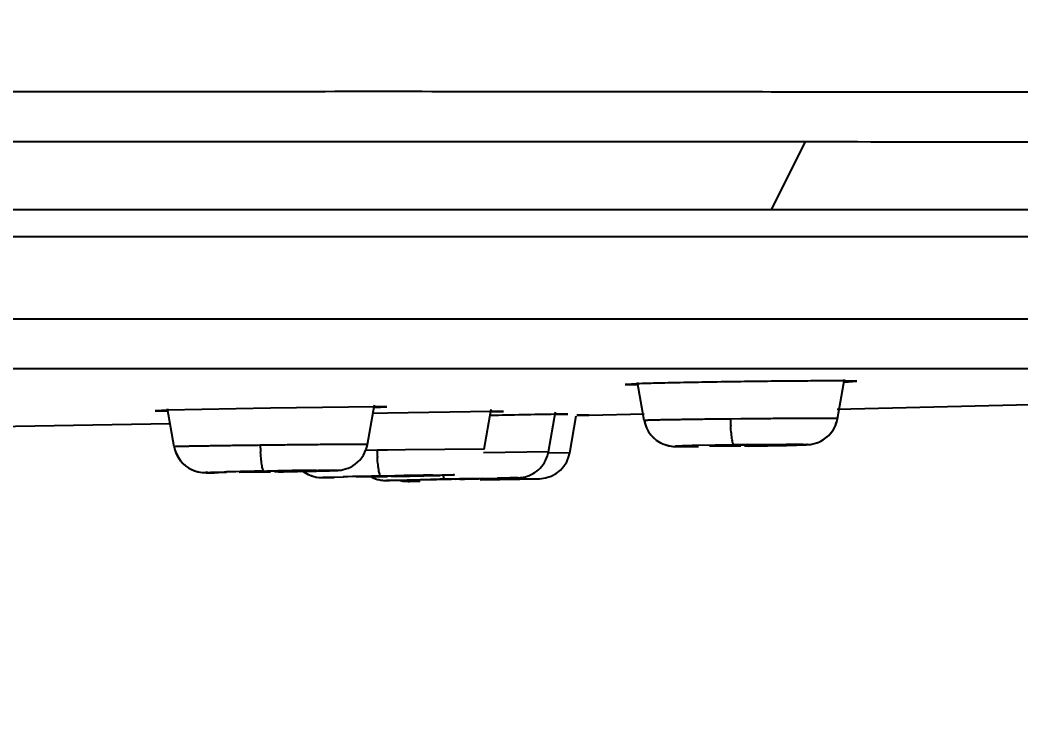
# Model space of a CAD drawing. Header units: millimetres. Extents: x 687 to 1107, y -116 to 478.
# Drawn here: x 956.319 to 959.517, y 374.081 to 376.317 of the extents above; entities that cross this region are included whole.
import ezdxf

# ---------------------------------------------------------------- set-up
doc = ezdxf.new("R2010")
doc.units = ezdxf.units.MM
doc.header["$LTSCALE"] = 0.1
doc.layers.add('DIM', color=3, linetype='Continuous')
doc.styles.get("Standard").update_dxf_attribs({"font": 'arial.ttf'})
doc.dimstyles.new('ISO-25', dxfattribs={"dimtxt": 2.5, "dimasz": 2.5, "dimexe": 1.25, "dimexo": 0.625, "dimtad": 1, "dimlfac": 5, "dimtxsty": 'Standard', "dimcen": 2.5, "dimadec": 0, "dimazin": 0, "dimtfac": 1, "dimtmove": 0, "dimatfit": 3, "dimfxl": 0, "dimarcsym": 0})

# ---------------------------------------------------------------- blocks, each defined once
blk = doc.blocks.new('*D66')
at = {"layer": 'Defpoints', "color": 0}
for p in [(944.6671, 406.9555), (944.6671, 389.8246), (1014.6687, 375.8242)]:
    blk.add_point(p, dxfattribs=at)
at = {"layer": 'DIM', "color": 0, "lineweight": -2}
for p, q in [((944.6671, 390.4496), (944.6671, 408.2055)), ((1014.6687, 376.4492), (1014.6687, 408.2055)), ((1012.1687, 406.9555), (947.1671, 406.9555))]:
    blk.add_line(p, q, dxfattribs=at)
at = {"layer": 'DIM', "color": 0}
for points in [[(947.1671, 407.3722), (947.1671, 406.5389), (944.6671, 406.9555)], [(1012.1687, 407.3722), (1012.1687, 406.5389), (1014.6687, 406.9555)]]:
    blk.add_solid(points, dxfattribs=at)
at = {"layer": 'DIM', "color": 0, "insert": (979.6679, 408.8578), "char_height": 2.5, "attachment_point": 5}
blk.add_mtext('350', dxfattribs=at)
blk = doc.blocks.new('*D59')
at = {"layer": 'Defpoints', "color": 0}
for p in [(924.9281, 376.0821), (964.4062, 376.0834), (964.4062, 366.3875)]:
    blk.add_point(p, dxfattribs=at)
at = {"layer": 'DIM', "color": 0, "lineweight": -2}
for p, q in [((924.9281, 375.4571), (924.9281, 365.1375)), ((964.4062, 375.4584), (964.4062, 365.1375)), ((927.4281, 366.3875), (961.9062, 366.3875))]:
    blk.add_line(p, q, dxfattribs=at)
at = {"layer": 'DIM', "color": 0}
for points in [[(927.4281, 366.8042), (927.4281, 365.9709), (924.9281, 366.3875)], [(961.9062, 366.8042), (961.9062, 365.9709), (964.4062, 366.3875)]]:
    blk.add_solid(points, dxfattribs=at)
at = {"layer": 'DIM', "color": 0, "insert": (944.6671, 368.289), "char_height": 2.5, "attachment_point": 5}
blk.add_mtext('197', dxfattribs=at)

msp = doc.modelspace()

# ---------------------------------------------------------------- linework, layer by layer
for p, q in [((944.6673, 375.9279), (958.8297, 375.9279)), ((958.8297, 375.9279), (958.7211, 375.7093)), ((958.721, 375.7092), (946.9021, 375.7092)), ((963.7727, 375.7093), (958.721, 375.7093)), ((925.3524, 375.6246), (963.9821, 375.6246)), ((959.5566, 375.36), (954.2395, 375.3591)), ((956.1916, 375.2016), (957.3373, 375.2018)), ((957.3373, 375.2018), (957.3592, 375.2018)), ((957.3592, 375.2018), (957.4002, 375.2018)), ((957.4002, 375.2018), (957.495, 375.2018)), ((957.495, 375.2018), (957.5949, 375.2018)), ((957.5949, 375.2018), (957.6677, 375.2018)), ((957.6677, 375.2018), (957.7016, 375.2018)), ((957.7016, 375.2018), (957.768, 375.2018)), ((957.768, 375.2018), (957.7998, 375.2018)), ((957.7998, 375.2018), (957.8684, 375.2018)), ((957.8684, 375.2018), (958.2556, 375.2019)), ((958.2556, 375.2019), (958.4026, 375.2019)), ((958.4026, 375.2019), (958.6249, 375.202)), ((958.6249, 375.202), (958.7402, 375.202)), ((958.7402, 375.202), (958.996, 375.2021)), ((958.996, 375.2021), (959.0587, 375.2021)), ((959.0587, 375.2021), (959.8394, 375.2021)), ((958.2943, 375.1532), (958.2546, 375.1509)), ((958.2546, 375.1509), (958.2942, 375.1496)), ((958.3155, 375.0357), (958.2939, 375.1578)), ((958.9331, 375.0414), (958.9555, 375.1681)), ((958.954, 375.1588), (958.9948, 375.1611)), ((958.9948, 375.1611), (958.9549, 375.1623)), ((957.43, 374.959), (957.4525, 375.0862)), ((958.9324, 375.0724), (959.8875, 375.0954)), ((956.7909, 375.0683), (956.7516, 375.0665)), ((956.7516, 375.0665), (956.7911, 375.066)), ((957.1206, 375.0753), (956.7909, 375.0683)), ((956.8124, 374.9518), (956.7909, 375.0734)), ((957.4525, 375.0796), (957.1206, 375.0753)), ((957.4941, 375.0592), (957.4474, 375.0583)), ((957.4519, 375.0774), (957.4918, 375.0792)), ((957.4918, 375.0792), (957.4525, 375.0796)), ((957.8261, 375.0648), (957.4941, 375.0592)), ((957.8036, 374.9442), (957.8261, 375.0718)), ((957.8257, 375.0633), (957.8655, 375.0648)), ((957.8655, 375.0648), (957.8261, 375.0648)), ((958.0087, 374.9352), (958.0312, 375.063)), ((958.0308, 375.0549), (958.0706, 375.0561)), ((958.0706, 375.0561), (958.0311, 375.0556)), ((958.077, 374.9323), (958.098, 375.0512)), ((958.0993, 375.0523), (958.1112, 375.0526)), ((958.1113, 375.0526), (958.0993, 375.0523)), ((958.1112, 375.0526), (958.1168, 375.0527)), ((958.1167, 375.0527), (958.1113, 375.0526)), ((958.1385, 375.0532), (958.1167, 375.0527)), ((958.1168, 375.0527), (958.1384, 375.0532)), ((958.1384, 375.0532), (958.1389, 375.0532)), ((958.139, 375.0532), (958.315, 375.0574)), ((956.1205, 375.0138), (956.7992, 375.0263)), ((958.3155, 375.0357), (958.3175, 375.0269)), ((958.6238, 375.0408), (958.5906, 375.0405)), ((957.1206, 374.9568), (957.0873, 374.9564)), ((958.6026, 374.9579), (958.4814, 374.9556)), ((958.5256, 374.9548), (958.5238, 374.9545)), ((958.5238, 374.9545), (958.6043, 374.9546)), ((958.5864, 374.9564), (958.5256, 374.9548)), ((958.6238, 374.957), (958.6118, 374.9568)), ((958.6469, 374.9585), (958.7688, 374.9596)), ((958.7238, 374.9573), (958.649, 374.9573)), ((958.6612, 374.9555), (958.7143, 374.9567)), ((958.7143, 374.9567), (958.722, 374.9571)), ((958.722, 374.9571), (958.7238, 374.9573)), ((958.8308, 374.9582), (958.8359, 374.9585)), ((957.4608, 374.9406), (957.4243, 374.9401)), ((957.4941, 374.9411), (957.4608, 374.9407)), ((957.5523, 374.9419), (957.4941, 374.9411)), ((957.8036, 374.9442), (957.5523, 374.9419)), ((958.0087, 374.9353), (957.8011, 374.9327)), ((958.077, 374.9323), (958.0087, 374.9313)), ((958.0734, 374.918), (958.077, 374.9323)), ((956.9306, 374.8689), (956.9411, 374.8689)), ((956.9411, 374.8689), (956.9539, 374.869)), ((957.0206, 374.871), (957.1017, 374.8718)), ((957.0224, 374.8712), (957.0206, 374.871)), ((957.083, 374.8727), (957.0224, 374.8712)), ((957.1083, 374.8732), (957.083, 374.8727)), ((957.0996, 374.8738), (957.144, 374.8746)), ((957.1017, 374.8718), (957.1206, 374.8721)), ((957.1206, 374.8734), (957.1083, 374.8732)), ((957.1463, 374.8739), (957.1206, 374.8734)), ((957.1329, 374.8723), (957.1582, 374.8728)), ((957.2206, 374.8745), (957.1463, 374.8739)), ((957.1582, 374.8728), (957.2112, 374.874)), ((957.2112, 374.874), (957.2188, 374.8743)), ((957.2188, 374.8743), (957.2206, 374.8745)), ((957.2471, 374.8738), (957.2661, 374.8742)), ((957.2661, 374.8742), (957.2828, 374.8746)), ((957.2828, 374.8746), (957.2971, 374.875)), ((957.2971, 374.875), (957.309, 374.8753)), ((957.309, 374.8753), (957.3187, 374.8756)), ((957.3187, 374.8756), (957.3263, 374.8759)), ((957.4733, 374.858), (957.5177, 374.8589)), ((957.52, 374.8584), (957.4941, 374.858)), ((957.5941, 374.8594), (957.52, 374.8584)), ((957.5319, 374.8578), (957.5847, 374.8591)), ((957.5847, 374.8591), (957.5923, 374.8593)), ((957.586, 374.8584), (957.6062, 374.8588)), ((957.5923, 374.8593), (957.5941, 374.8594)), ((957.6062, 374.8588), (957.6414, 374.8597)), ((957.6414, 374.8597), (957.663, 374.8602)), ((957.3538, 374.8541), (957.2872, 374.8534)), ((957.2905, 374.8533), (957.2956, 374.8533)), ((957.2906, 374.8537), (957.3525, 374.8554)), ((957.2956, 374.8533), (957.3058, 374.8534)), ((957.3058, 374.8534), (957.3243, 374.8536)), ((957.3941, 374.8555), (957.4757, 374.8567)), ((957.3959, 374.8557), (957.3941, 374.8555)), ((957.4563, 374.8572), (957.3959, 374.8557)), ((957.4816, 374.8577), (957.4563, 374.8572)), ((957.4757, 374.8567), (957.4941, 374.857)), ((957.4941, 374.858), (957.4816, 374.8577)), ((957.559, 374.8449), (957.4916, 374.8439)), ((957.4947, 374.8438), (957.5007, 374.8439)), ((957.5007, 374.8439), (957.5455, 374.8447)), ((957.5066, 374.8573), (957.5319, 374.8578)), ((957.5291, 374.8449), (957.5576, 374.8456)), ((957.5322, 374.8444), (957.5429, 374.8419)), ((957.5429, 374.8419), (957.56, 374.8407)), ((957.5455, 374.8447), (957.59, 374.8455)), ((957.5576, 374.8456), (957.633, 374.8473)), ((957.5645, 374.8408), (957.5601, 374.8407)), ((957.5601, 374.8407), (957.5642, 374.8408)), ((957.5642, 374.8408), (957.5975, 374.8415)), ((957.5986, 374.8416), (957.5645, 374.8408)), ((957.5991, 374.8461), (957.6505, 374.847)), ((957.6008, 374.8462), (957.5991, 374.8461)), ((957.6612, 374.8476), (957.6008, 374.8462)), ((957.633, 374.8473), (957.6784, 374.8483)), ((957.6505, 374.847), (957.681, 374.8476)), ((957.6865, 374.8482), (957.6612, 374.8476)), ((957.6784, 374.8483), (957.7227, 374.8492)), ((957.681, 374.8476), (957.6991, 374.848)), ((957.6991, 374.8484), (957.6865, 374.8482)), ((957.725, 374.849), (957.6991, 374.8484)), ((957.7117, 374.8482), (957.7369, 374.8488)), ((957.7227, 374.8492), (957.8447, 374.8516)), ((957.7991, 374.8503), (957.725, 374.849)), ((957.7897, 374.85), (957.7973, 374.8502)), ((957.7911, 374.8457), (957.9806, 374.8497)), ((957.796, 374.8498), (957.8116, 374.8501)), ((957.7973, 374.8502), (957.7991, 374.8503)), ((957.8116, 374.8501), (957.852, 374.851)), ((957.852, 374.851), (957.8896, 374.852)), ((957.9806, 374.8497), (957.8797, 374.8476)), ((957.8896, 374.852), (957.9058, 374.8524)), ((957.9058, 374.8524), (957.9107, 374.8525)), ((957.9107, 374.8525), (957.9131, 374.8526))]:
    msp.add_line(p, q)
for points in [[(958.3156, 375.0356), (958.318, 375.0252), (958.3228, 375.0121), (958.3294, 374.9998), (958.3374, 374.9888), (958.3465, 374.9792), (958.3565, 374.9712), (958.3671, 374.9647), (958.3777, 374.9598), (958.3881, 374.9564), (958.3972, 374.9544), (958.4039, 374.9534), (958.4091, 374.953), (958.4126, 374.9528), (958.4156, 374.9526), (958.4189, 374.9525), (958.4226, 374.9525), (958.4268, 374.9524), (958.4317, 374.9523), (958.4372, 374.9523), (958.4434, 374.9523), (958.4504, 374.9522), (958.4579, 374.9522)], [(958.3175, 375.0269), (958.3219, 375.014), (958.328, 375.0019), (958.3356, 374.9909), (958.3443, 374.9813), (958.3538, 374.9732), (958.3639, 374.9664), (958.3742, 374.9612), (958.3845, 374.9574), (958.3938, 374.955), (958.4012, 374.9537), (958.4071, 374.9531), (958.4077, 374.9531)], [(958.8345, 374.9584), (958.8378, 374.9586), (958.8416, 374.9589), (958.847, 374.9595), (958.854, 374.9607), (958.8632, 374.963), (958.8736, 374.9667), (958.8835, 374.9716), (958.8932, 374.9778), (958.9026, 374.9855), (958.9112, 374.9946), (958.919, 375.0052), (958.9255, 375.0171), (958.9304, 375.0301), (958.9305, 375.0306)], [(958.8359, 374.9585), (958.8398, 374.9588), (958.8443, 374.9592), (958.8509, 374.9601), (958.859, 374.9618), (958.868, 374.9645), (958.8776, 374.9685), (958.887, 374.9736), (958.8962, 374.98), (958.905, 374.9878), (958.9131, 374.9969), (958.9204, 375.0074), (958.9264, 375.019), (958.9308, 375.0316), (958.9331, 375.0415)], [(957.3263, 374.8759), (957.3293, 374.876), (957.3322, 374.8762), (957.3347, 374.8763), (957.3375, 374.8765), (957.3413, 374.8768), (957.3461, 374.8774), (957.3529, 374.8787), (957.3606, 374.8807), (957.3683, 374.8834), (957.3761, 374.8869), (957.3838, 374.8912), (957.3915, 374.8963), (957.3988, 374.9024), (957.4056, 374.9093), (957.4119, 374.9169), (957.4175, 374.9253), (957.4222, 374.9341), (957.426, 374.9436), (957.4289, 374.9536), (957.43, 374.9591)], [(958.7068, 374.955), (958.7216, 374.9553), (958.7357, 374.9556), (958.7489, 374.9558), (958.7613, 374.9561), (958.7728, 374.9564), (958.7833, 374.9566), (958.793, 374.9569)], [(958.793, 374.9569), (958.8016, 374.9571), (958.8094, 374.9574), (958.8162, 374.9576)], [(958.8162, 374.9576), (958.8222, 374.9578), (958.8274, 374.9581), (958.8318, 374.9583)], [(956.8124, 374.9518), (956.8146, 374.9422), (956.8191, 374.9294)], [(956.8125, 374.9518), (956.8148, 374.9416), (956.8195, 374.9287), (956.8256, 374.917), (956.833, 374.9066), (956.8411, 374.8976), (956.8498, 374.89), (956.8591, 374.8837), (956.8686, 374.8785), (956.8784, 374.8746), (956.8877, 374.8719), (956.8961, 374.8702), (956.9029, 374.8694), (956.9072, 374.8692), (956.9102, 374.869)], [(956.8191, 374.9294), (956.8251, 374.9178), (956.8323, 374.9074), (956.8402, 374.8984), (956.8488, 374.8908), (956.858, 374.8843), (956.8674, 374.8791), (956.877, 374.8751), (956.8862, 374.8722), (956.8948, 374.8704), (956.9018, 374.8695), (956.9063, 374.8692), (956.9096, 374.8691), (956.913, 374.869)], [(957.9131, 374.8526), (957.9145, 374.8527), (957.9164, 374.8528), (957.9193, 374.853), (957.924, 374.8536), (957.9296, 374.8545), (957.9352, 374.8558), (957.9412, 374.8576), (957.9473, 374.8598), (957.9536, 374.8626), (957.9597, 374.8658), (957.9657, 374.8695), (957.9714, 374.8736), (957.9769, 374.8782), (957.9821, 374.8832), (957.9871, 374.8887), (957.9917, 374.8947), (957.9959, 374.9012), (957.9997, 374.9081), (958.003, 374.9154), (958.0057, 374.9232), (958.0079, 374.9315), (958.0086, 374.9353)], [(957.9807, 374.8497), (957.9997, 374.8519), (958.0177, 374.8577), (958.0337, 374.8663), (958.0474, 374.8772), (958.0586, 374.8898), (958.0673, 374.9036), (958.0734, 374.918)], [(956.913, 374.869), (956.9156, 374.8689), (956.9187, 374.8689), (956.9222, 374.8689), (956.9306, 374.8689)], [(957.2146, 374.8731), (957.226, 374.8733), (957.2471, 374.8738)], [(957.2247, 374.8733), (957.2326, 374.868), (957.2412, 374.8633), (957.2499, 374.8596), (957.2586, 374.8568), (957.2666, 374.855)], [(957.2248, 374.8733), (957.2252, 374.8729), (957.2336, 374.8674), (957.2423, 374.8628), (957.251, 374.8592), (957.2597, 374.8565)], [(957.2597, 374.8565), (957.2677, 374.8548), (957.2745, 374.8539), (957.2797, 374.8535), (957.2827, 374.8534), (957.2846, 374.8533), (957.2865, 374.8533), (957.2905, 374.8533)], [(957.4428, 374.8555), (957.449, 374.8524), (957.456, 374.8497), (957.4628, 374.8475), (957.4696, 374.8459), (957.4759, 374.8448), (957.4814, 374.8442), (957.4859, 374.8439), (957.4885, 374.8438), (957.4903, 374.8438), (957.4918, 374.8438), (957.4947, 374.8438)], [(957.4463, 374.8537), (957.453, 374.8508), (957.4597, 374.8484), (957.4664, 374.8466), (957.4728, 374.8453), (957.4787, 374.8444), (957.4836, 374.844), (957.4845, 374.844)]]:
    msp.add_lwpolyline(points)
for centre, radius, start, end in [((959.2701, 304.5457), 70.5208, 91.006707, 91.176042), ((959.3821, 375.067), 0.7919, 181.9187, 183.5249), ((957.8969, 374.9864), 0.8101, 182.1172, 183.6923), ((958.7425, 366.3249), 8.6329, 90.86744, 91.03582), ((958.8998, 355.1912), 19.7689, 90.73288, 90.86147), ((958.4963, 384.1511), 9.1971, 270.67289, 270.7943), ((958.7504, 365.8316), 9.1263, 90.63689, 90.79477), ((958.5051, 383.5875), 8.6335, 270.86744, 271.03581), ((958.4615, 388.169), 13.2163, 270.81193, 271.33778), ((958.2658, 374.9722), 0.8057, 182.2426, 183.8292), ((957.4596, 354.1859), 20.691, 90.99678, 91.33158), ((957.5717, 348.9339), 25.9443, 90.6756, 90.94478), ((956.7874, 395.5047), 20.6361, 270.99636, 271.33302), ((958.0775, 344.1178), 30.7462, 91.12587, 91.35112), ((958.2531, 336.2374), 38.6285, 90.91013, 91.09098), ((956.9178, 405.5153), 30.6641, 271.12559, 271.35209), ((956.4504, 435.7537), 60.9188, 271.199268, 271.313268), ((957.3413, 393.157), 18.3125, 271.23782, 271.40308)]:
    msp.add_arc(centre, radius, start, end)
for points, knots in [([(944.6671, 376.0869), (945.4076, 376.0872), (946.8858, 376.0874), (949.0967, 376.0868), (951.2904, 376.0872), (953.1023, 376.087), (954.5314, 376.0872), (955.5791, 376.0876), (956.6018, 376.0883), (957.4349, 376.0888), (958.082, 376.0884), (958.6947, 376.0876), (959.4188, 376.0865), (960.2301, 376.0866), (960.745, 376.0871), (960.9883, 376.0872)], [0, 0, 0, 0, 0.136111, 0.271708, 0.406381, 0.539336, 0.604747, 0.669067, 0.731911, 0.792739, 0.82219, 0.850865, 0.905361, 0.95527, 1, 1, 1, 1]), ([(958.8296, 375.9279), (959.0534, 375.9276), (959.3845, 375.9269), (959.8192, 375.9268), (960.1293, 375.9272), (960.427, 375.9276), (960.7956, 375.928), (961.2199, 375.9281), (961.6849, 375.9278), (962.091, 375.9276), (962.4382, 375.9277), (962.7297, 375.9277), (962.9717, 375.9278), (963.1721, 375.9281), (963.3379, 375.928), (963.4752, 375.9273), (963.5745, 375.9258), (963.6441, 375.9239), (963.6909, 375.9228), (963.735, 375.9226), (963.7899, 375.9235), (963.8301, 375.9251), (963.8564, 375.9262)], [0, 0, 0, 0, 0.133607, 0.19758, 0.259399, 0.318713, 0.375203, 0.479409, 0.571916, 0.652723, 0.721724, 0.779117, 0.826691, 0.866143, 0.898715, 0.925633, 0.948075, 0.957981, 0.967221, 0.97596, 0.984311, 1, 1, 1, 1]), ([(958.6238, 375.1599), (958.5903, 375.1594), (958.5258, 375.1585), (958.4353, 375.1568), (958.3589, 375.1552), (958.3136, 375.1539), (958.2943, 375.1532)], [0, 0, 0, 0, 0.304942, 0.587162, 0.824596, 1, 1, 1, 1]), ([(958.9549, 375.1623), (958.9355, 375.1624), (958.8899, 375.1624), (958.7796, 375.1618), (958.6886, 375.1608), (958.6238, 375.1599)], [0, 0, 0, 0, 0.175493, 0.413004, 1, 1, 1, 1]), ([(958.5906, 375.0404), (958.5723, 375.0402), (958.5364, 375.0399), (958.4924, 375.0393), (958.4591, 375.0389), (958.436, 375.0385), (958.4146, 375.0382), (958.3949, 375.0379), (958.3771, 375.0376), (958.3613, 375.0372), (958.3496, 375.037), (958.3413, 375.0368), (958.336, 375.0366), (958.3312, 375.0365), (958.3271, 375.0364), (958.3236, 375.0362), (958.3208, 375.0361), (958.3186, 375.036), (958.3171, 375.0359), (958.3163, 375.0358), (958.3158, 375.0357), (958.3156, 375.0357), (958.3155, 375.0357), (958.3155, 375.0356)], [0, 0, 0, 0, 0.200367, 0.390777, 0.479841, 0.563781, 0.641965, 0.713763, 0.778555, 0.835838, 0.885177, 0.906732, 0.926136, 0.943337, 0.95829, 0.970977, 0.981383, 0.989495, 0.995301, 0.997336, 0.998791, 0.99967, 1, 1, 1, 1]), ([(958.6026, 374.9578), (958.602, 374.9579), (958.6011, 374.9588), (958.6002, 374.9602), (958.5991, 374.9629), (958.5977, 374.9675), (958.5956, 374.9781), (958.5934, 374.9953), (958.5922, 375.0101), (958.5917, 375.0183)], [0, 0, 0, 0, 0.029197, 0.052577, 0.083169, 0.168084, 0.284783, 0.603425, 1, 1, 1, 1]), ([(958.9331, 375.0415), (958.9331, 375.0415), (958.933, 375.0415), (958.9327, 375.0416), (958.9322, 375.0416), (958.9316, 375.0417), (958.9307, 375.0417), (958.9292, 375.0418), (958.9269, 375.0419), (958.9235, 375.0419), (958.9195, 375.042), (958.9147, 375.042), (958.9092, 375.0421), (958.9031, 375.0421), (958.8935, 375.0422), (958.88, 375.0422), (958.862, 375.0422), (958.8416, 375.0422), (958.8192, 375.0421), (958.795, 375.042), (958.769, 375.0419), (958.7318, 375.0417), (958.6833, 375.0413), (958.6439, 375.041), (958.6238, 375.0408)], [0, 0, 0, 0, 0.00037, 0.001317, 0.002864, 0.005013, 0.007762, 0.011107, 0.019574, 0.030388, 0.043521, 0.058944, 0.07663, 0.09655, 0.118665, 0.169208, 0.227695, 0.293558, 0.366216, 0.444975, 0.529082, 0.617778, 0.805539, 1, 1, 1, 1]), ([(957.0873, 374.9564), (957.0688, 374.9562), (957.033, 374.9558), (956.9889, 374.9552), (956.9557, 374.9547), (956.9328, 374.9544), (956.9114, 374.954), (956.8917, 374.9537), (956.874, 374.9534), (956.8584, 374.9531), (956.845, 374.9528), (956.8352, 374.9526), (956.8285, 374.9525), (956.8244, 374.9524), (956.8209, 374.9522), (956.818, 374.9522), (956.816, 374.9521), (956.8147, 374.952), (956.8139, 374.952), (956.8133, 374.9519), (956.8129, 374.9519), (956.8126, 374.9519), (956.8125, 374.9518), (956.8125, 374.9518)], [0, 0, 0, 0, 0.201697, 0.391585, 0.480379, 0.564203, 0.642332, 0.714045, 0.778622, 0.835528, 0.884463, 0.925143, 0.942298, 0.957283, 0.970065, 0.980616, 0.98891, 0.992202, 0.99492, 0.99706, 0.998621, 0.999599, 1, 1, 1, 1]), ([(957.43, 374.959), (957.43, 374.9591), (957.4298, 374.959), (957.4296, 374.9591), (957.4291, 374.9591), (957.4284, 374.9591), (957.4276, 374.9592), (957.4261, 374.9592), (957.4237, 374.9592), (957.4204, 374.9593), (957.4163, 374.9593), (957.4116, 374.9593), (957.4061, 374.9593), (957.3999, 374.9593), (957.3904, 374.9593), (957.3768, 374.9592), (957.3588, 374.9591), (957.3385, 374.959), (957.316, 374.9588), (957.2917, 374.9586), (957.2658, 374.9584), (957.2286, 374.958), (957.18, 374.9575), (957.1406, 374.9571), (957.1206, 374.9568)], [0, 0, 0, 0, 0.000355, 0.001304, 0.002856, 0.005011, 0.007767, 0.01112, 0.019603, 0.030433, 0.04358, 0.059018, 0.076717, 0.096649, 0.118775, 0.169337, 0.227836, 0.293706, 0.366365, 0.44512, 0.529216, 0.617895, 0.805607, 1, 1, 1, 1]), ([(958.4814, 374.9556), (958.4763, 374.9555), (958.4667, 374.9552), (958.4533, 374.9549), (958.4418, 374.9545), (958.4334, 374.9542), (958.4278, 374.954), (958.4243, 374.9538), (958.4215, 374.9537), (958.4194, 374.9535), (958.4181, 374.9534), (958.4173, 374.9534), (958.4166, 374.9533), (958.4161, 374.9533), (958.4157, 374.9532), (958.4155, 374.9531), (958.4153, 374.9531), (958.4155, 374.953), (958.4157, 374.9529), (958.416, 374.9529), (958.4165, 374.9528), (958.4175, 374.9528), (958.419, 374.9527), (958.4213, 374.9526), (958.4241, 374.9525), (958.4276, 374.9525), (958.4315, 374.9524), (958.4378, 374.9524), (958.447, 374.9523), (958.4595, 374.9523), (958.4738, 374.9523), (958.4839, 374.9524), (958.4892, 374.9524)], [0, 0, 0, 0, 0.108847, 0.205081, 0.287649, 0.355797, 0.384251, 0.408843, 0.42949, 0.446106, 0.452878, 0.458622, 0.46334, 0.467033, 0.469707, 0.471372, 0.47209, 0.4727, 0.47423, 0.476765, 0.480316, 0.484888, 0.497101, 0.513408, 0.533803, 0.558213, 0.586537, 0.61867, 0.693953, 0.783234, 0.885631, 1, 1, 1, 1]), ([(958.7688, 374.9596), (958.7782, 374.9596), (958.7915, 374.9597), (958.808, 374.9596), (958.8176, 374.9596), (958.8244, 374.9595), (958.8288, 374.9594), (958.8313, 374.9593), (958.8333, 374.9592), (958.8347, 374.9591), (958.8355, 374.959), (958.8359, 374.959), (958.8361, 374.9589), (958.836, 374.9588), (958.8358, 374.9588), (958.8354, 374.9587), (958.8347, 374.9586), (958.8335, 374.9585), (958.8316, 374.9584), (958.8292, 374.9582), (958.825, 374.958), (958.8183, 374.9577), (958.8089, 374.9574), (958.7926, 374.9569), (958.7794, 374.9566), (958.7701, 374.9563)], [0, 0, 0, 0, 0.212425, 0.299014, 0.371368, 0.428748, 0.451591, 0.470415, 0.48514, 0.495757, 0.50228, 0.504025, 0.504814, 0.505376, 0.506831, 0.509285, 0.512755, 0.522756, 0.536845, 0.555009, 0.577177, 0.633192, 0.704218, 0.78958, 1, 1, 1, 1]), ([(957.0996, 374.8738), (957.099, 374.8738), (957.0981, 374.8747), (957.0972, 374.8761), (957.0961, 374.8788), (957.0947, 374.8834), (957.0925, 374.8939), (957.0902, 374.9111), (957.089, 374.926), (957.0885, 374.9342)], [0, 0, 0, 0, 0.028979, 0.052157, 0.08255, 0.16716, 0.283726, 0.602654, 1, 1, 1, 1]), ([(957.4733, 374.858), (957.4727, 374.858), (957.4718, 374.8589), (957.4709, 374.8603), (957.4697, 374.8629), (957.4684, 374.8675), (957.4668, 374.8746), (957.4654, 374.8835), (957.4635, 374.8983), (957.4625, 374.9101), (957.462, 374.9184)], [0, 0, 0, 0, 0.028878, 0.051943, 0.082222, 0.16665, 0.283129, 0.429518, 0.602246, 1, 1, 1, 1]), ([(956.9798, 374.8693), (956.9704, 374.8692), (956.9571, 374.8691), (956.9406, 374.869), (956.931, 374.8689), (956.9242, 374.8689), (956.9198, 374.8689), (956.9173, 374.869), (956.9154, 374.869), (956.9139, 374.8691), (956.9132, 374.8691), (956.9125, 374.8692), (956.9131, 374.8693), (956.9138, 374.8693), (956.9152, 374.8695), (956.917, 374.8696), (956.9195, 374.8697), (956.9238, 374.8698), (956.9304, 374.8701), (956.9399, 374.8704), (956.9562, 374.8708), (956.9694, 374.8711), (956.9787, 374.8714)], [0, 0, 0, 0, 0.212351, 0.298866, 0.371123, 0.428387, 0.451167, 0.469924, 0.484578, 0.495116, 0.501546, 0.503904, 0.505802, 0.511752, 0.521797, 0.535938, 0.554159, 0.576389, 0.632538, 0.703711, 0.789234, 1, 1, 1, 1]), ([(957.2658, 374.8763), (957.2753, 374.8764), (957.2886, 374.8765), (957.3051, 374.8767), (957.3148, 374.8767), (957.3216, 374.8767), (957.326, 374.8767), (957.3285, 374.8766), (957.3305, 374.8766), (957.3318, 374.8766), (957.3325, 374.8765), (957.3329, 374.8765), (957.3331, 374.8765), (957.3333, 374.8764), (957.3332, 374.8764), (957.333, 374.8764), (957.3327, 374.8763), (957.332, 374.8762), (957.3308, 374.8762), (957.3289, 374.8761), (957.3265, 374.8759), (957.3222, 374.8758), (957.3156, 374.8755), (957.3062, 374.8753), (957.2899, 374.8748), (957.2768, 374.8745), (957.2675, 374.8743)], [0, 0, 0, 0, 0.212764, 0.299525, 0.372049, 0.429594, 0.452517, 0.471417, 0.486215, 0.496896, 0.500696, 0.50347, 0.505223, 0.505978, 0.506403, 0.507781, 0.510176, 0.513592, 0.523497, 0.537499, 0.555583, 0.577677, 0.633557, 0.704465, 0.789726, 1, 1, 1, 1]), ([(957.6396, 374.861), (957.649, 374.8612), (957.6623, 374.8614), (957.6789, 374.8616), (957.6885, 374.8617), (957.6962, 374.8618), (957.7013, 374.8618), (957.7042, 374.8618), (957.7058, 374.8617), (957.7064, 374.8617), (957.7072, 374.8617), (957.7066, 374.8616), (957.706, 374.8616), (957.7046, 374.8614), (957.7018, 374.8613), (957.6969, 374.8612), (957.6895, 374.8609), (957.6801, 374.8607), (957.6639, 374.8602), (957.6507, 374.8599), (957.6414, 374.8597)], [0, 0, 0, 0, 0.212979, 0.299853, 0.372492, 0.43015, 0.472084, 0.486935, 0.497667, 0.504285, 0.506805, 0.508466, 0.514207, 0.52405, 0.537995, 0.578066, 0.633848, 0.704668, 0.789851, 1, 1, 1, 1]), ([(957.6784, 374.8482), (957.6779, 374.8482), (957.6771, 374.8488), (957.6764, 374.8499), (957.6753, 374.8518), (957.6741, 374.8553), (957.6733, 374.8583), (957.6729, 374.8601)], [0, 0, 0, 0, 0.110409, 0.193269, 0.299964, 0.593527, 1, 1, 1, 1]), ([(957.8447, 374.8516), (957.8541, 374.8518), (957.8706, 374.8521), (957.89, 374.8524), (957.9012, 374.8526), (957.9073, 374.8527), (957.9097, 374.8527), (957.9128, 374.8527), (957.9101, 374.8525), (957.9077, 374.8525), (957.902, 374.8523), (957.891, 374.852), (957.8721, 374.8515), (957.8559, 374.8512), (957.8466, 374.8509)], [0, 0, 0, 0, 0.213101, 0.372742, 0.430466, 0.472464, 0.498107, 0.507281, 0.514575, 0.538293, 0.5783, 0.634025, 0.789928, 1, 1, 1, 1])]:
    msp.add_open_spline(points, degree=3, knots=knots)
msp.add_open_spline([(958.139, 375.0532), (958.139, 375.0532), (958.139, 375.0532), (958.1389, 375.0532)], degree=3)

# ---------------------------------------------------------------- dimensions: what is measured, and where the dimension line sits
at = {"layer": 'DIM'}
dim = msp.add_linear_dim(base=(944.6671, 406.9555), p1=(1014.6687, 375.8242), p2=(944.6671, 389.8246), text='350', dimstyle='ISO-25', dxfattribs=at)
dim.commit()
dim.dimension.update_dxf_attribs({"geometry": '*D66', "text_midpoint": (979.6679, 408.8578)})
dim = msp.add_linear_dim(base=(964.4062, 366.3875), p1=(924.9281, 376.0821), p2=(964.4062, 376.0834), text='197', dimstyle='ISO-25', dxfattribs=at)
dim.commit()
dim.dimension.update_dxf_attribs({"geometry": '*D59', "text_midpoint": (944.6671, 366.3875), "dimtype": 160})

doc.saveas('drawing.dxf')
